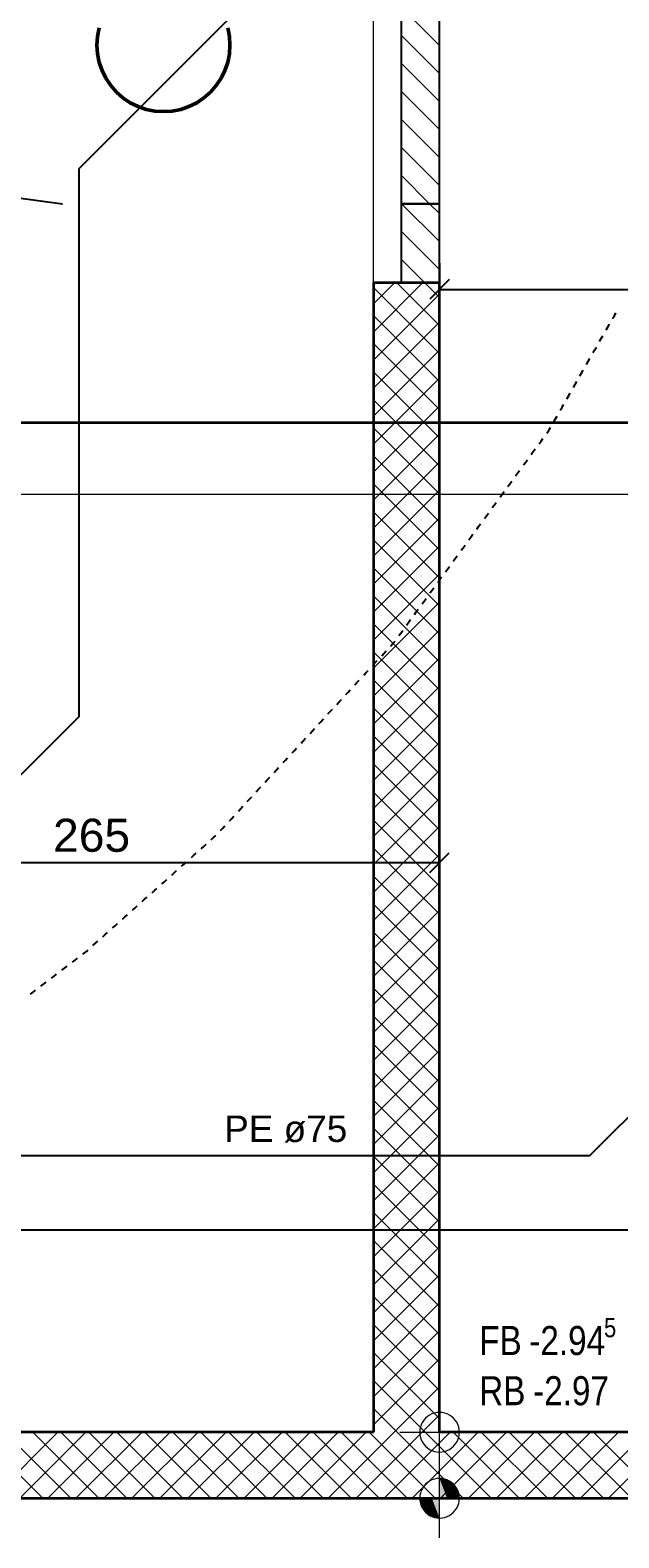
# Model space of a CAD drawing. Extents: x 885 to 2021, y 330 to 1122.
# Drawn here: x 1356.4 to 1401, y 473.6 to 587.7 of the extents above; entities that cross this region are included whole.
import ezdxf
from ezdxf.lldxf.tags import DXFTag

# ---------------------------------------------------------------- set-up
doc = ezdxf.new("R2010")
doc.units = 0
doc.layers.get('0').update_dxf_attribs({"lineweight": 25})
for name, color, linetype, lineweight in [('- Revision Neu', 7, 'Continuous', 25), ('010 Aussenwände Bauteilschraffuren Neu', 7, 'Continuous', 25), ('010 Aussenwände Neu', 7, 'Continuous', 25), ('015 Innenwände Bauteilschraffuren Neu', 7, 'Continuous', 25), ('015 Innenwände Neu', 7, 'Continuous', 25), ('019 Vormauerungen Bauteilschraffuren Neu', 7, 'Continuous', 25), ('019 Vormauerungen Neu', 7, 'Continuous', 25), ('027 Oberhalb Neu', 7, 'Continuous', 25), ('080 Raum Innen Kontur Neu', 7, 'Continuous', 25), ('111 Bemassung Ausführung Koten Neu', 7, 'Continuous', 25)]:
    doc.layers.add(name, color=color, linetype=linetype, lineweight=lineweight)
doc.layers.add('S_Text_Einlage', color=7, linetype='Continuous', lineweight=25, true_color=0x99ff99)
doc.styles.get("Standard").update_dxf_attribs({"font": 'arial.ttf'})
tags = doc.linetypes.add('Blase - eng', pattern='A,0,[2,5773_032 -1.UG1.shx,S=0.003987,R=0,X=-6.43284e-05,Y=0.012246],-0.5,0', length=0.5).pattern_tags.tags
tags[14:15] = [DXFTag(74, 4), DXFTag(75, 0), DXFTag(340, '0'), DXFTag(46, 1.0), DXFTag(50, 0.0), DXFTag(44, 0.0), DXFTag(45, 0.0)]
tags[12:13] = [DXFTag(74, 4), DXFTag(75, 0), DXFTag(340, '0'), DXFTag(46, 1.0), DXFTag(50, 0.0), DXFTag(44, 0.0), DXFTag(45, 0.0)]
tags = doc.linetypes.add('Strichpunkt 3_1_1mm Achsen', pattern=[0.005, 0.003, -0.001, 0, -0.001]).pattern_tags.tags
tags[10:11] = [DXFTag(74, 4), DXFTag(75, 0), DXFTag(340, '0'), DXFTag(46, 1.0), DXFTag(50, 0.0), DXFTag(44, 0.0), DXFTag(45, 0.0)]
tags[8:9] = [DXFTag(74, 4), DXFTag(75, 0), DXFTag(340, '0'), DXFTag(46, 1.0), DXFTag(50, 0.0), DXFTag(44, 0.0), DXFTag(45, 0.0)]
tags[6:7] = [DXFTag(74, 4), DXFTag(75, 0), DXFTag(340, '0'), DXFTag(46, 1.0), DXFTag(50, 0.0), DXFTag(44, 0.0), DXFTag(45, 0.0)]
tags[4:5] = [DXFTag(74, 4), DXFTag(75, 0), DXFTag(340, '0'), DXFTag(46, 1.0), DXFTag(50, 0.0), DXFTag(44, 0.0), DXFTag(45, 0.0)]

msp = doc.modelspace()

# ---------------------------------------------------------------- linework, layer by layer
at = {"layer": '- Revision Neu', "color": 0, "linetype": 'Blase - eng', "lineweight": 50, "ltscale": 0.125}
for p, q in [((1361.63, 587.91), (1361.5, 587.26)), ((1371.48, 587.26), (1371.35, 587.91)), ((1361.5, 587.26), (1361.45, 586.6)), ((1371.52, 586.6), (1371.48, 587.26)), ((1361.45, 586.6), (1361.5, 585.95)), ((1361.5, 585.95), (1361.63, 585.3)), ((1371.35, 585.3), (1371.48, 585.95)), ((1371.48, 585.95), (1371.52, 586.6)), ((1361.63, 585.3), (1361.84, 584.68)), ((1361.84, 584.68), (1362.13, 584.09)), ((1370.85, 584.09), (1371.14, 584.68)), ((1371.14, 584.68), (1371.35, 585.3)), ((1362.13, 584.09), (1362.49, 583.54)), ((1362.49, 583.54), (1362.93, 583.04)), ((1370.05, 583.04), (1370.48, 583.54)), ((1370.48, 583.54), (1370.85, 584.09)), ((1362.93, 583.04), (1363.42, 582.61)), ((1363.42, 582.61), (1363.97, 582.24)), ((1363.97, 582.24), (1364.56, 581.95)), ((1368.41, 581.95), (1369, 582.24)), ((1369, 582.24), (1369.55, 582.61)), ((1369.55, 582.61), (1370.05, 583.04)), ((1364.56, 581.95), (1365.18, 581.74)), ((1365.18, 581.74), (1365.83, 581.61)), ((1365.83, 581.61), (1366.49, 581.57)), ((1366.49, 581.57), (1367.14, 581.61)), ((1367.14, 581.61), (1367.79, 581.74)), ((1367.79, 581.74), (1368.41, 581.95))]:
    msp.add_line(p, q, dxfattribs=at)
at = {"color": 0, "lineweight": -2}
for p, q in [((1437.62, 654.8), (1360.07, 577.25)), ((1360.07, 577.25), (1360.07, 535.75)), ((1398.76, 502.54), (1436.04, 539.82)), ((1360.07, 535.75), (1330.67, 506.35)), ((1334.48, 502.54), (1398.76, 502.54)), ((1325.15, 496.92), (1454.47, 496.92))]:
    msp.add_line(p, q, dxfattribs=at)
at = {"color": 0, "linetype": 'ByBlock', "lineweight": -2, "ltscale": 0.35}
for p, q in [((1387.38, 570.1), (1387.38, 550.52)), ((1388.12, 568.85), (1386.64, 567.36)), ((1387.38, 568.1), (1436.04, 568.1)), ((1387.38, 526.7), (1387.38, 518.97)), ((1386.64, 523.96), (1388.12, 525.45)), ((1387.38, 524.7), (1279.18, 524.7))]:
    msp.add_line(p, q, dxfattribs=at)
at = {"color": 0, "linetype": 'Continuous', "lineweight": -2}
for p, q in [((1400.48, 565.91), (1400.61, 566.12)), ((1400.61, 566.12), (1400.73, 566.34)), ((1399.99, 565.04), (1400.11, 565.25)), ((1400.11, 565.25), (1400.24, 565.47)), ((1399.49, 564.17), (1399.62, 564.39)), ((1399.62, 564.39), (1399.74, 564.6)), ((1398.63, 562.65), (1398.75, 562.87)), ((1399, 563.3), (1399.12, 563.52)), ((1399.12, 563.52), (1399.25, 563.73)), ((1398.01, 561.56), (1398.13, 561.78)), ((1398.13, 561.78), (1398.26, 562)), ((1398.5, 562.43), (1398.63, 562.65)), ((1397.51, 560.69), (1397.64, 560.91)), ((1397.64, 560.91), (1397.76, 561.13)), ((1396.65, 559.17), (1396.77, 559.39)), ((1397.02, 559.83), (1397.14, 560.04)), ((1397.14, 560.04), (1397.26, 560.26)), ((1396.03, 558.09), (1396.15, 558.31)), ((1396.15, 558.31), (1396.27, 558.52)), ((1396.52, 558.96), (1396.65, 559.17)), ((1395.5, 557.24), (1395.65, 557.44)), ((1395.65, 557.44), (1395.68, 557.49)), ((1395.68, 557.49), (1395.78, 557.65)), ((1394.47, 555.83), (1394.62, 556.03)), ((1394.91, 556.43), (1395.06, 556.63)), ((1395.06, 556.63), (1395.21, 556.83)), ((1393.73, 554.82), (1393.88, 555.02)), ((1393.88, 555.02), (1394.03, 555.22)), ((1394.32, 555.62), (1394.47, 555.83)), ((1392.7, 553.4), (1392.85, 553.6)), ((1393.14, 554.01), (1393.29, 554.21)), ((1393.29, 554.21), (1393.44, 554.41)), ((1391.96, 552.39), (1392.11, 552.6)), ((1392.11, 552.6), (1392.26, 552.8)), ((1392.55, 553.2), (1392.7, 553.4)), ((1391.37, 551.59), (1391.52, 551.79)), ((1391.52, 551.79), (1391.67, 551.99)), ((1390.19, 549.97), (1390.34, 550.17)), ((1390.34, 550.17), (1390.49, 550.37)), ((1390.78, 550.78), (1390.93, 550.98)), ((1390.93, 550.98), (1391.08, 551.18)), ((1389.6, 549.16), (1389.75, 549.36)), ((1389.75, 549.36), (1389.9, 549.57)), ((1388.57, 547.75), (1388.72, 547.95)), ((1389.01, 548.36), (1389.16, 548.56)), ((1389.16, 548.56), (1389.31, 548.76)), ((1387.83, 546.74), (1387.98, 546.94)), ((1387.98, 546.94), (1388.13, 547.14)), ((1388.42, 547.55), (1388.57, 547.75)), ((1387.24, 545.93), (1387.39, 546.13)), ((1387.39, 546.13), (1387.54, 546.34)), ((1386.06, 544.32), (1386.21, 544.52)), ((1386.21, 544.52), (1386.36, 544.72)), ((1386.65, 545.13), (1386.8, 545.33)), ((1386.8, 545.33), (1386.95, 545.53)), ((1385.48, 543.51), (1385.62, 543.71)), ((1385.62, 543.71), (1385.77, 543.91)), ((1384.44, 542.1), (1384.59, 542.3)), ((1384.89, 542.7), (1385.03, 542.9)), ((1385.03, 542.9), (1385.18, 543.11)), ((1383.67, 541.11), (1383.84, 541.3)), ((1383.84, 541.3), (1383.92, 541.38)), ((1383.92, 541.38), (1384, 541.49)), ((1384.3, 541.9), (1384.44, 542.1)), ((1382.49, 539.83), (1382.66, 540.01)), ((1383, 540.38), (1383.17, 540.56)), ((1383.17, 540.56), (1383.34, 540.75)), ((1381.64, 538.91), (1381.81, 539.09)), ((1381.81, 539.09), (1381.98, 539.27)), ((1382.32, 539.64), (1382.49, 539.83)), ((1380.29, 537.44), (1380.46, 537.62)), ((1380.46, 537.62), (1380.62, 537.8)), ((1380.96, 538.17), (1381.13, 538.36)), ((1381.13, 538.36), (1381.3, 538.54)), ((1379.61, 536.7), (1379.78, 536.88)), ((1379.78, 536.88), (1379.95, 537.07)), ((1378.25, 535.23), (1378.42, 535.41)), ((1378.42, 535.41), (1378.59, 535.6)), ((1378.93, 535.97), (1379.1, 536.15)), ((1379.1, 536.15), (1379.27, 536.33)), ((1377.58, 534.49), (1377.75, 534.68)), ((1377.75, 534.68), (1377.91, 534.86)), ((1376.22, 533.02), (1376.39, 533.21)), ((1376.39, 533.21), (1376.56, 533.39)), ((1376.9, 533.76), (1377.07, 533.94)), ((1377.07, 533.94), (1377.24, 534.13)), ((1375.03, 531.74), (1375.2, 531.92)), ((1375.54, 532.29), (1375.71, 532.47)), ((1375.71, 532.47), (1375.88, 532.66)), ((1374.19, 530.82), (1374.36, 531)), ((1374.36, 531), (1374.53, 531.18)), ((1374.87, 531.55), (1375.03, 531.74)), ((1373, 529.53), (1373.17, 529.71)), ((1373.51, 530.08), (1373.68, 530.27)), ((1373.68, 530.27), (1373.85, 530.45)), ((1372.16, 528.61), (1372.32, 528.79)), ((1372.32, 528.79), (1372.49, 528.98)), ((1372.83, 529.35), (1373, 529.53)), ((1370.8, 527.14), (1370.97, 527.32)), ((1370.97, 527.32), (1371.14, 527.51)), ((1371.48, 527.88), (1371.65, 528.06)), ((1371.65, 528.06), (1371.82, 528.24)), ((1370.09, 526.44), (1370.27, 526.61)), ((1370.27, 526.61), (1370.46, 526.77)), ((1368.6, 525.11), (1368.78, 525.27)), ((1368.78, 525.27), (1368.97, 525.44)), ((1369.34, 525.77), (1369.53, 525.94)), ((1369.53, 525.94), (1369.72, 526.11)), ((1367.11, 523.77), (1367.29, 523.94)), ((1367.29, 523.94), (1367.48, 524.11)), ((1367.85, 524.44), (1368.04, 524.61)), ((1368.04, 524.61), (1368.22, 524.77)), ((1365.8, 522.61), (1365.99, 522.77)), ((1366.36, 523.11), (1366.55, 523.27)), ((1366.55, 523.27), (1366.73, 523.44)), ((1364.87, 521.77), (1365.06, 521.94)), ((1365.06, 521.94), (1365.24, 522.11)), ((1365.62, 522.44), (1365.8, 522.61)), ((1363.38, 520.44), (1363.57, 520.61)), ((1363.57, 520.61), (1363.75, 520.77)), ((1364.13, 521.11), (1364.31, 521.27)), ((1364.31, 521.27), (1364.5, 521.44)), ((1362.08, 519.27), (1362.26, 519.44)), ((1362.63, 519.77), (1362.82, 519.94)), ((1362.82, 519.94), (1363.01, 520.11)), ((1361.14, 518.44), (1361.33, 518.61)), ((1361.33, 518.61), (1361.52, 518.77)), ((1361.89, 519.11), (1362.08, 519.27)), ((1359.59, 517.18), (1359.79, 517.34)), ((1359.79, 517.34), (1359.99, 517.49)), ((1360.38, 517.79), (1360.58, 517.94)), ((1360.58, 517.94), (1360.65, 518)), ((1360.65, 518), (1360.77, 518.11)), ((1358, 515.97), (1358.2, 516.12)), ((1358.2, 516.12), (1358.4, 516.27)), ((1358.8, 516.57), (1358.99, 516.73)), ((1358.99, 516.73), (1359.19, 516.88)), ((1356.42, 514.75), (1356.61, 514.9)), ((1356.61, 514.9), (1356.81, 515.05)), ((1357.21, 515.36), (1357.41, 515.51)), ((1357.41, 515.51), (1357.61, 515.66))]:
    msp.add_line(p, q, dxfattribs=at)
at = {"layer": '010 Aussenwände Bauteilschraffuren Neu', "color": 0, "linetype": 'Continuous', "lineweight": 0, "ltscale": 0.0169}
for p, q in [((1357.35, 476.6), (1352.35, 481.6)), ((1353.49, 476.6), (1358.49, 481.6)), ((1359.47, 476.6), (1354.47, 481.6)), ((1355.62, 476.6), (1360.62, 481.6)), ((1361.59, 476.6), (1356.59, 481.6)), ((1357.74, 476.6), (1362.74, 481.6)), ((1363.72, 476.6), (1358.72, 481.6)), ((1359.86, 476.6), (1364.86, 481.6)), ((1365.84, 476.6), (1360.84, 481.6)), ((1361.98, 476.6), (1366.98, 481.6)), ((1367.96, 476.6), (1362.96, 481.6)), ((1364.1, 476.6), (1369.1, 481.6)), ((1370.08, 476.6), (1365.08, 481.6)), ((1366.22, 476.6), (1371.22, 481.6)), ((1372.2, 476.6), (1367.2, 481.6)), ((1368.34, 476.6), (1373.34, 481.6)), ((1374.32, 476.6), (1369.32, 481.6)), ((1370.46, 476.6), (1375.46, 481.6)), ((1376.44, 476.6), (1371.44, 481.6)), ((1372.59, 476.6), (1377.59, 481.6)), ((1378.56, 476.6), (1373.56, 481.6)), ((1374.71, 476.6), (1379.71, 481.6)), ((1380.69, 476.6), (1375.69, 481.6)), ((1376.83, 476.6), (1381.83, 481.6)), ((1382.81, 476.6), (1377.81, 481.6)), ((1378.95, 476.6), (1383.95, 481.6)), ((1384.93, 476.6), (1379.93, 481.6)), ((1381.07, 476.6), (1386.07, 481.6)), ((1387.05, 476.6), (1382.05, 481.6)), ((1383.19, 476.6), (1388.19, 481.6)), ((1389.17, 476.6), (1384.17, 481.6)), ((1385.31, 476.6), (1390.31, 481.6)), ((1391.29, 476.6), (1386.29, 481.6)), ((1387.44, 476.6), (1392.44, 481.6)), ((1393.41, 476.6), (1388.41, 481.6)), ((1389.56, 476.6), (1394.56, 481.6)), ((1395.54, 476.6), (1390.54, 481.6)), ((1391.68, 476.6), (1396.68, 481.6)), ((1397.66, 476.6), (1392.66, 481.6)), ((1393.8, 476.6), (1398.8, 481.6)), ((1399.78, 476.6), (1394.78, 481.6)), ((1395.92, 476.6), (1400.92, 481.6)), ((1401.9, 476.6), (1396.9, 481.6)), ((1398.04, 476.6), (1403.04, 481.6)), ((1404.02, 476.6), (1399.02, 481.6)), ((1400.16, 476.6), (1405.16, 481.6))]:
    msp.add_line(p, q, dxfattribs=at)
at = {"layer": '010 Aussenwände Neu', "color": 0, "lineweight": 35}
for p, q in [((1382.38, 481.6), (1284.18, 481.6)), ((1527.88, 481.6), (1387.38, 481.6)), ((1041.78, 476.6), (1532.88, 476.6))]:
    msp.add_line(p, q, dxfattribs=at)
at = {"layer": '015 Innenwände Bauteilschraffuren Neu', "color": 0, "linetype": 'Continuous', "lineweight": 0, "ltscale": 0.0169}
for p, q in [((1384.48, 589.48), (1387.38, 586.58)), ((1384.48, 587.36), (1387.38, 584.46)), ((1384.48, 585.24), (1387.38, 582.34)), ((1384.48, 583.12), (1387.38, 580.22)), ((1384.48, 581), (1387.38, 578.1)), ((1384.48, 578.88), (1387.38, 575.98)), ((1384.48, 576.76), (1386.63, 574.6)), ((1384.48, 574.63), (1384.51, 574.6)), ((1382.38, 567.01), (1383.98, 568.6)), ((1382.38, 564.88), (1386.1, 568.6)), ((1387.38, 565.37), (1384.15, 568.6)), ((1387.38, 567.49), (1386.27, 568.6)), ((1387.38, 563.25), (1382.38, 568.25)), ((1382.38, 562.76), (1387.38, 567.76)), ((1387.38, 561.13), (1382.38, 566.13)), ((1382.38, 560.64), (1387.38, 565.64)), ((1387.38, 559.01), (1382.38, 564.01)), ((1382.38, 558.52), (1387.38, 563.52)), ((1387.38, 556.88), (1382.38, 561.88)), ((1382.38, 556.4), (1387.38, 561.4)), ((1387.38, 554.76), (1382.38, 559.76)), ((1382.38, 554.28), (1387.38, 559.28)), ((1387.38, 552.64), (1382.38, 557.64)), ((1382.38, 552.16), (1387.38, 557.16)), ((1387.38, 550.52), (1382.38, 555.52)), ((1382.38, 550.03), (1387.38, 555.03)), ((1387.38, 548.4), (1382.38, 553.4)), ((1382.38, 547.91), (1387.38, 552.91)), ((1387.38, 546.28), (1382.38, 551.28)), ((1382.38, 545.79), (1387.38, 550.79)), ((1387.38, 544.16), (1382.38, 549.16)), ((1382.38, 543.67), (1387.38, 548.67)), ((1387.38, 542.04), (1382.38, 547.04)), ((1382.38, 541.55), (1387.38, 546.55)), ((1387.38, 539.91), (1382.38, 544.91)), ((1382.38, 539.43), (1387.38, 544.43)), ((1387.38, 537.79), (1382.38, 542.79)), ((1382.38, 537.31), (1387.38, 542.31)), ((1387.38, 535.67), (1382.38, 540.67)), ((1382.38, 535.19), (1387.38, 540.19)), ((1387.38, 533.55), (1382.38, 538.55)), ((1382.38, 533.06), (1387.38, 538.06)), ((1387.38, 531.43), (1382.38, 536.43)), ((1382.38, 530.94), (1387.38, 535.94)), ((1387.38, 529.31), (1382.38, 534.31)), ((1382.38, 528.82), (1387.38, 533.82)), ((1387.38, 527.19), (1382.38, 532.19)), ((1382.38, 526.7), (1387.38, 531.7)), ((1387.38, 525.06), (1382.38, 530.06)), ((1382.38, 524.58), (1387.38, 529.58)), ((1387.38, 522.94), (1382.38, 527.94)), ((1382.38, 522.46), (1387.38, 527.46)), ((1387.38, 520.82), (1382.38, 525.82)), ((1382.38, 520.34), (1387.38, 525.34)), ((1387.38, 518.7), (1382.38, 523.7)), ((1382.38, 518.21), (1387.38, 523.21)), ((1387.38, 516.58), (1382.38, 521.58)), ((1382.38, 516.09), (1387.38, 521.09)), ((1387.38, 514.46), (1382.38, 519.46)), ((1382.38, 513.97), (1387.38, 518.97)), ((1387.38, 512.34), (1382.38, 517.34)), ((1382.38, 511.85), (1387.38, 516.85)), ((1387.38, 510.22), (1382.38, 515.22)), ((1382.38, 509.73), (1387.38, 514.73)), ((1387.38, 508.09), (1382.38, 513.09)), ((1382.38, 507.61), (1387.38, 512.61)), ((1387.38, 505.97), (1382.38, 510.97)), ((1382.38, 505.49), (1387.38, 510.49)), ((1387.38, 503.85), (1382.38, 508.85)), ((1382.38, 503.37), (1387.38, 508.37)), ((1387.38, 501.73), (1382.38, 506.73)), ((1382.38, 501.24), (1387.38, 506.24)), ((1387.38, 499.61), (1382.38, 504.61)), ((1382.38, 499.12), (1387.38, 504.12)), ((1387.38, 497.49), (1382.38, 502.49)), ((1382.38, 497), (1387.38, 502)), ((1387.38, 495.37), (1382.38, 500.37)), ((1382.38, 494.88), (1387.38, 499.88)), ((1387.38, 493.24), (1382.38, 498.24)), ((1382.38, 492.76), (1387.38, 497.76)), ((1387.38, 491.12), (1382.38, 496.12)), ((1382.38, 490.64), (1387.38, 495.64)), ((1387.38, 489), (1382.38, 494)), ((1382.38, 488.52), (1387.38, 493.52)), ((1387.38, 486.88), (1382.38, 491.88)), ((1382.38, 486.4), (1387.38, 491.4)), ((1387.38, 484.76), (1382.38, 489.76)), ((1382.38, 484.27), (1387.38, 489.27)), ((1387.38, 482.64), (1382.38, 487.64)), ((1382.38, 482.15), (1387.38, 487.15)), ((1386.29, 481.6), (1382.38, 485.52)), ((1383.95, 481.6), (1387.38, 485.03)), ((1384.17, 481.6), (1382.38, 483.4)), ((1386.07, 481.6), (1387.38, 482.91))]:
    msp.add_line(p, q, dxfattribs=at)
at = {"layer": '015 Innenwände Neu', "color": 0, "lineweight": -2}
for p, q in [((1384.48, 604.6), (1384.48, 574.6)), ((1387.38, 574.6), (1387.38, 604.6)), ((1384.48, 574.6), (1387.38, 574.6))]:
    msp.add_line(p, q, dxfattribs=at)
at = {"layer": '015 Innenwände Neu', "color": 0, "lineweight": 35}
for p, q in [((1387.38, 568.6), (1382.38, 568.6)), ((1382.38, 568.6), (1382.38, 481.6)), ((1387.38, 481.6), (1387.38, 568.6))]:
    msp.add_line(p, q, dxfattribs=at)
at = {"layer": '019 Vormauerungen Bauteilschraffuren Neu', "color": 0, "linetype": 'Continuous', "lineweight": 0, "ltscale": 0.0169}
for p, q in [((1384.51, 574.6), (1387.38, 571.73)), ((1386.63, 574.6), (1387.38, 573.86)), ((1384.48, 572.51), (1387.38, 569.61)), ((1384.48, 570.39), (1386.27, 568.6))]:
    msp.add_line(p, q, dxfattribs=at)
at = {"layer": '019 Vormauerungen Neu', "color": 0, "lineweight": -2}
for p, q in [((1384.48, 574.6), (1384.48, 568.6)), ((1387.38, 574.6), (1384.48, 574.6)), ((1387.38, 568.6), (1387.38, 574.6)), ((1384.48, 568.6), (1387.38, 568.6))]:
    msp.add_line(p, q, dxfattribs=at)
at = {"layer": '027 Oberhalb Neu', "color": 0, "linetype": 'Strichpunkt 3_1_1mm Achsen', "lineweight": 35, "ltscale": 0.1225}
msp.add_line((1599.54, 558), (1035.78, 558), dxfattribs=at)
at = {"layer": '027 Oberhalb Neu', "color": 0, "linetype": 'Strichpunkt 3_1_1mm Achsen', "lineweight": 13, "ltscale": 0.0169}
msp.add_line((1030.18, 552.6), (1597.28, 552.6), dxfattribs=at)
at = {"layer": '080 Raum Innen Kontur Neu', "color": 0, "linetype": 'Continuous', "lineweight": 13, "ltscale": 0.0169}
for p, q in [((1382.38, 481.6), (1382.38, 628.6)), ((1387.38, 628.6), (1387.38, 481.6)), ((1284.18, 481.6), (1382.38, 481.6)), ((1387.38, 481.6), (1527.88, 481.6))]:
    msp.add_line(p, q, dxfattribs=at)
at = {"layer": '111 Bemassung Ausführung Koten Neu', "color": 0, "lineweight": 13}
for p, q in [((1387.38, 478.6), (1387.38, 484.6)), ((1384.38, 481.6), (1390.38, 481.6)), ((1387.38, 473.6), (1387.38, 479.6)), ((1384.38, 476.6), (1390.38, 476.6))]:
    msp.add_line(p, q, dxfattribs=at)
at = {"layer": '111 Bemassung Ausführung Koten Neu', "color": 0, "linetype": 'Continuous', "lineweight": 13, "ltscale": 0.0169}
for p, q in [((1386.47, 482.79), (1386.32, 482.66)), ((1386.63, 482.9), (1386.47, 482.79)), ((1386.8, 482.99), (1386.63, 482.9)), ((1386.99, 483.05), (1386.8, 482.99)), ((1387.18, 483.09), (1386.99, 483.05)), ((1387.38, 483.1), (1387.18, 483.09)), ((1387.57, 483.09), (1387.38, 483.1)), ((1387.77, 483.05), (1387.57, 483.09)), ((1387.95, 482.99), (1387.77, 483.05)), ((1388.13, 482.9), (1387.95, 482.99)), ((1388.29, 482.79), (1388.13, 482.9)), ((1388.44, 482.66), (1388.29, 482.79)), ((1385.89, 481.8), (1385.88, 481.6)), ((1385.93, 481.99), (1385.89, 481.8)), ((1385.99, 482.18), (1385.93, 481.99)), ((1386.08, 482.35), (1385.99, 482.18)), ((1386.19, 482.52), (1386.08, 482.35)), ((1386.32, 482.66), (1386.19, 482.52)), ((1388.57, 482.52), (1388.44, 482.66)), ((1388.68, 482.35), (1388.57, 482.52)), ((1388.76, 482.18), (1388.68, 482.35)), ((1388.83, 481.99), (1388.76, 482.18)), ((1388.87, 481.8), (1388.83, 481.99)), ((1388.88, 481.6), (1388.87, 481.8)), ((1385.88, 481.6), (1385.89, 481.41)), ((1385.89, 481.41), (1385.93, 481.21)), ((1385.93, 481.21), (1385.99, 481.03)), ((1385.99, 481.03), (1386.08, 480.85)), ((1386.08, 480.85), (1386.19, 480.69)), ((1386.19, 480.69), (1386.32, 480.54)), ((1386.32, 480.54), (1386.47, 480.41)), ((1388.29, 480.41), (1388.44, 480.54)), ((1388.44, 480.54), (1388.57, 480.69)), ((1388.57, 480.69), (1388.68, 480.85)), ((1388.68, 480.85), (1388.76, 481.03)), ((1388.76, 481.03), (1388.83, 481.21)), ((1388.83, 481.21), (1388.87, 481.41)), ((1388.87, 481.41), (1388.88, 481.6)), ((1386.47, 480.41), (1386.63, 480.3)), ((1386.63, 480.3), (1386.8, 480.22)), ((1386.8, 480.22), (1386.99, 480.15)), ((1386.99, 480.15), (1387.18, 480.12)), ((1387.18, 480.12), (1387.38, 480.1)), ((1387.38, 480.1), (1387.57, 480.12)), ((1387.57, 480.12), (1387.77, 480.15)), ((1387.77, 480.15), (1387.95, 480.22)), ((1387.95, 480.22), (1388.13, 480.3)), ((1388.13, 480.3), (1388.29, 480.41)), ((1385.99, 477.18), (1385.93, 476.99)), ((1386.08, 477.35), (1385.99, 477.18)), ((1386.19, 477.52), (1386.08, 477.35)), ((1386.32, 477.66), (1386.19, 477.52)), ((1386.47, 477.79), (1386.32, 477.66)), ((1386.63, 477.9), (1386.47, 477.79)), ((1386.8, 477.99), (1386.63, 477.9)), ((1386.99, 478.05), (1386.8, 477.99)), ((1387.18, 478.09), (1386.99, 478.05)), ((1387.38, 478.1), (1387.18, 478.09)), ((1387.57, 478.09), (1387.38, 478.1)), ((1387.77, 478.05), (1387.57, 478.09)), ((1387.95, 477.99), (1387.77, 478.05)), ((1388.13, 477.9), (1387.95, 477.99)), ((1388.29, 477.79), (1388.13, 477.9)), ((1388.44, 477.66), (1388.29, 477.79)), ((1388.57, 477.52), (1388.44, 477.66)), ((1388.68, 477.35), (1388.57, 477.52)), ((1388.76, 477.18), (1388.68, 477.35)), ((1388.83, 476.99), (1388.76, 477.18)), ((1385.89, 476.8), (1385.88, 476.6)), ((1385.88, 476.6), (1385.89, 476.41)), ((1385.93, 476.99), (1385.89, 476.8)), ((1385.89, 476.41), (1385.93, 476.21)), ((1385.93, 476.21), (1385.99, 476.03)), ((1385.99, 476.03), (1386.08, 475.85)), ((1388.68, 475.85), (1388.76, 476.03)), ((1388.76, 476.03), (1388.83, 476.21)), ((1388.87, 476.8), (1388.83, 476.99)), ((1388.83, 476.21), (1388.87, 476.41)), ((1388.88, 476.6), (1388.87, 476.8)), ((1388.87, 476.41), (1388.88, 476.6)), ((1386.08, 475.85), (1386.19, 475.69)), ((1386.19, 475.69), (1386.32, 475.54)), ((1386.32, 475.54), (1386.47, 475.41)), ((1386.47, 475.41), (1386.63, 475.3)), ((1386.63, 475.3), (1386.8, 475.22)), ((1386.8, 475.22), (1386.99, 475.15)), ((1386.99, 475.15), (1387.18, 475.12)), ((1387.18, 475.12), (1387.38, 475.1)), ((1387.38, 475.1), (1387.57, 475.12)), ((1387.57, 475.12), (1387.77, 475.15)), ((1387.77, 475.15), (1387.95, 475.22)), ((1387.95, 475.22), (1388.13, 475.3)), ((1388.13, 475.3), (1388.29, 475.41)), ((1388.29, 475.41), (1388.44, 475.54)), ((1388.44, 475.54), (1388.57, 475.69)), ((1388.57, 475.69), (1388.68, 475.85))]:
    msp.add_line(p, q, dxfattribs=at)
at = {"layer": '111 Bemassung Ausführung Koten Neu', "color": 0, "linetype": 'Continuous', "lineweight": 0, "ltscale": 0.0169}
for points in [[(1387.38, 476.6), (1387.95, 476.6), (1387.38, 478.1)], [(1387.95, 477.99), (1387.42, 477.99), (1387.38, 478.1)], [(1387.95, 476.6), (1387.95, 477.99), (1387.42, 477.99)], [(1387.95, 476.6), (1388.44, 476.6), (1387.95, 477.99)], [(1388.44, 477.66), (1388.07, 477.66), (1387.95, 477.99)], [(1388.44, 476.6), (1388.44, 477.66), (1388.07, 477.66)], [(1388.44, 476.6), (1388.76, 476.6), (1388.44, 477.66)], [(1388.76, 477.18), (1388.59, 477.18), (1388.44, 477.66)], [(1388.76, 476.6), (1388.76, 477.18), (1388.59, 477.18)], [(1388.76, 476.6), (1388.88, 476.6), (1388.76, 477.18)], [(1385.99, 476.03), (1385.99, 476.6), (1385.88, 476.6)], [(1386.17, 476.03), (1385.99, 476.03), (1385.99, 476.6)], [(1386.32, 475.54), (1386.32, 476.6), (1385.99, 476.6)], [(1386.32, 475.54), (1386.17, 476.03), (1385.99, 476.03)], [(1386.69, 475.54), (1386.32, 475.54), (1386.32, 476.6)], [(1386.8, 475.22), (1386.8, 476.6), (1386.32, 476.6)], [(1387.33, 475.22), (1386.8, 475.22), (1386.8, 476.6)], [(1387.38, 475.1), (1387.38, 476.6), (1386.8, 476.6)], [(1386.8, 475.22), (1386.69, 475.54), (1386.32, 475.54)], [(1387.38, 475.1), (1387.33, 475.22), (1386.8, 475.22)]]:
    msp.add_solid(points, dxfattribs=at)
at = {"layer": 'S_Text_Einlage', "ltscale": 0.25}
msp.add_line((1305.37, 581.77), (1358.84, 574.6), dxfattribs=at)

# ---------------------------------------------------------------- texts
at = {"color": 0, "linetype": 'ByBlock', "lineweight": -2, "ltscale": 0.35, "insert": (1358.13, 528.04), "char_height": 2.5, "attachment_point": 1}
msp.add_mtext('{\\fArial;265}', dxfattribs=at)
at = {"layer": '111 Bemassung Ausführung Koten Neu', "color": 0, "linetype": 'Continuous', "lineweight": 13, "ltscale": 0.002197, "attachment_point": 1}
for s, insert, char_height in [('{\\fArial Narrow;FB}', (1390.38, 489.64), 2.2), ('{\\fArial Narrow;-2.94}', (1394.17, 489.64), 2.2), ('{\\fArial Narrow;5}', (1399.83, 490.24), 1.452), ('{\\fArial Narrow;RB}', (1390.38, 485.84), 2.2), ('{\\fArial Narrow;-2.97}', (1394.46, 485.84), 2.2)]:
    msp.add_mtext(s, dxfattribs=dict(at, insert=insert, char_height=char_height))
at = {"layer": 'S_Text_Einlage'}
msp.add_text('PE ø75', height=2, dxfattribs=at).set_placement((1371.08, 503.57))

doc.saveas('drawing.dxf')
